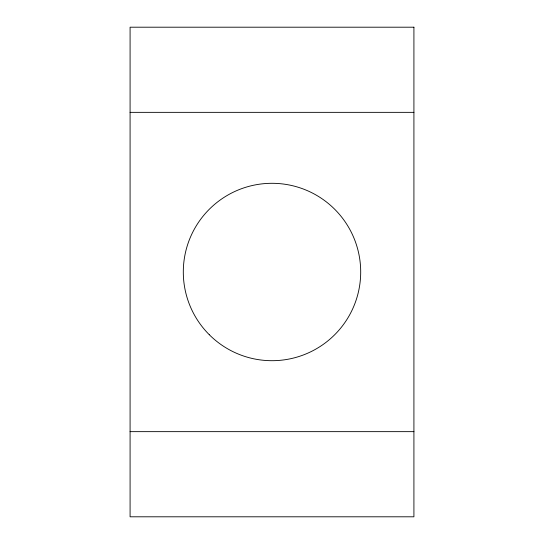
<?xml version="1.0" encoding="UTF-8"?>
<svg xmlns="http://www.w3.org/2000/svg" width="544" height="544" viewBox="0 0 544 544"><rect width="100%" height="100%" fill="white"/><g stroke="black" fill="none" stroke-linecap="round" stroke-linejoin="round"><path stroke-width="0.82" d="M130.084 112.35L413.916 112.35M130.084 431.65L413.916 431.65M413.916 27.2L130.084 27.2L130.084 516.8L413.916 516.8L413.916 27.2M209.284 334.716A88.692 88.692 0 0 0 357.673 294.957A88.692 88.692 0 0 0 249.043 186.327A88.692 88.692 0 0 0 209.284 334.716"/></g></svg>
